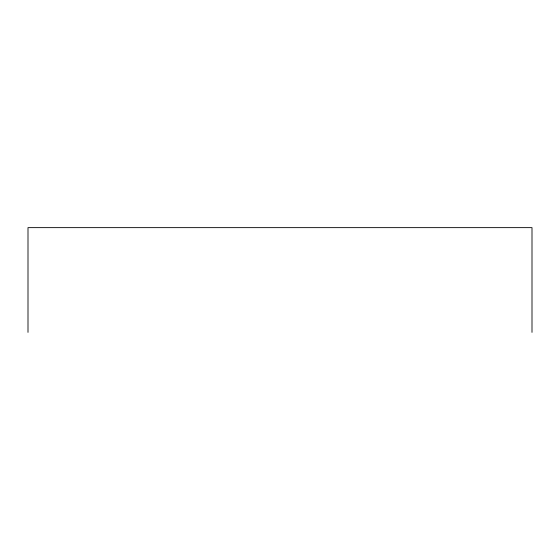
<?xml version="1.0" encoding="UTF-8"?>
<svg xmlns="http://www.w3.org/2000/svg" width="560" height="560" viewBox="0 0 560 560"><rect width="100%" height="100%" fill="white"/><g stroke="black" fill="none" stroke-linecap="round" stroke-linejoin="round"><path stroke-width="0.84" d="M532 332.367L532 227.633L28 227.633L28 332.367"/></g></svg>
